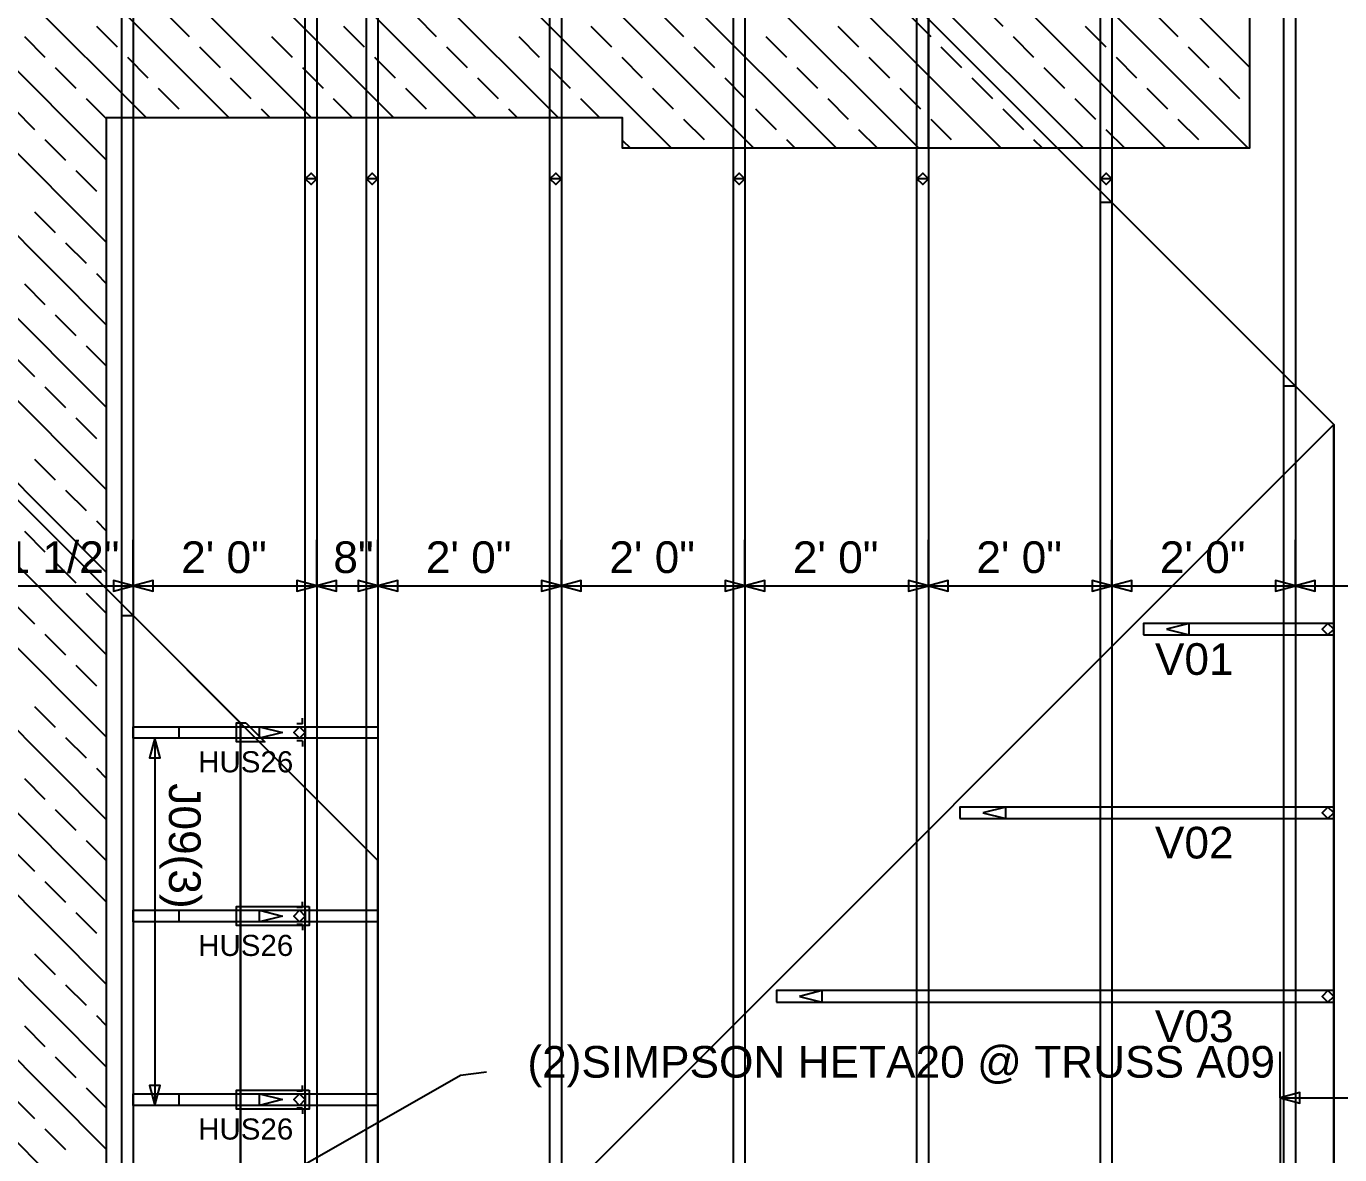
# Model space of a CAD drawing. Header units: inches. Extents: x -25328 to 8149, y -5530 to 4336.
# Drawn here: x 1562.1 to 1733.8, y 2647.6 to 2795.1 of the extents above; entities that cross this region are included whole.
import ezdxf

# ---------------------------------------------------------------- set-up
doc = ezdxf.new("R2010")
doc.units = ezdxf.units.IN
doc.header["$LTSCALE"] = 16
doc.header["$MEASUREMENT"] = 0
doc.layers.get('0').update_dxf_attribs({"linetype": 'CONTINUOUS'})
for name, color, linetype in [('1st_Floor_Labels_Connector', 7, 'CONTINUOUS'), ('1st_Floor_Labels_Engineering_Mem', 7, 'CONTINUOUS'), ('1st_Floor_Objects_Connectors', 7, 'CONTINUOUS'), ('1st_Floor_Objects_Dimensions', 7, 'CONTINUOUS'), ('1st_Floor_Objects_Interference', 7, 'CONTINUOUS'), ('1st_Floor_Objects_Non-Associativ', 7, 'CONTINUOUS'), ('1st_Floor_Objects_Planes', 7, 'CONTINUOUS'), ('1st_Floor_Objects_Roof_Framing', 40, 'CONTINUOUS'), ('1st_Floor_Objects_Roof_Truss', 40, 'CONTINUOUS'), ('DIM', 5, 'CONTINUOUS')]:
    doc.layers.add(name, color=color, linetype=linetype)
doc.styles.add('ARIAL', font='arial.ttf', dxfattribs={"height": 13.333333})
doc.styles.add('PAYTAS RM', font='romans.shx', dxfattribs={"width": 0.7, "height": 4.5})
doc.dimstyles.new('DIM- PAYTAS', dxfattribs={"dimscale": 48, "dimtxt": 0.1, "dimasz": 0.0625, "dimexe": 0.125, "dimexo": 0.125, "dimgap": 0.125, "dimtad": 1, "dimdec": 1, "dimzin": 3, "dimdsep": 46, "dimlunit": 4, "dimtxsty": 'PAYTAS RM', "dimblk": 'ARCHTICK', "dimcen": 0.09, "dimdle": 0.125, "dimclrd": 5, "dimclre": 5, "dimclrt": 11, "dimadec": 0, "dimazin": 0, "dimtfac": 1, "dimtdec": 1, "dimtofl": 0, "dimtmove": 2, "dimatfit": 3, "dimfxl": 0, "dimfrac": 2, "dimtolj": 1, "dimtzin": 3, "dimarcsym": 0})

# ---------------------------------------------------------------- blocks, each defined once
blk = doc.blocks.new('_ArchTick')
at = {"color": 0, "linetype": 'ByBlock', "const_width": 0.15}
blk.add_lwpolyline([(-0.5, -0.5), (0.5, 0.5)], dxfattribs=at)

msp = doc.modelspace()

# ---------------------------------------------------------------- linework, layer by layer
at = {"layer": '1st_Floor_Labels_Engineering_Mem', "color": 7}
msp.add_line((1578.86823741, 2702.08676653), (1578.86823741, 2654.08676653), dxfattribs=at)
for points in [[(1578.86823741, 2702.08676653), (1578.17374125, 2699.49486285), (1579.56273356, 2699.49486285), (1578.86823741, 2702.08676653)], [(1578.86823741, 2654.08676653), (1579.56273356, 2656.67867022), (1578.17374125, 2656.67867022), (1578.86823741, 2654.08676653)]]:
    msp.add_lwpolyline(points, close=True, dxfattribs=at).dxf.unprotected_set("ltscale", 0)
at = {"layer": '1st_Floor_Objects_Connectors', "color": 7}
for p, q in [((1598.19623271, 2703.94675189), (1598.19623271, 2704.69675189)), ((1598.19623271, 2703.94675189), (1597.44623271, 2703.94675189)), ((1598.19623271, 2701.72678118), (1597.44623271, 2701.72678118)), ((1598.19623271, 2701.72678118), (1598.19623271, 2700.97678118)), ((1598.19623271, 2679.94675189), (1597.44623271, 2679.94675189)), ((1598.19623271, 2679.94675189), (1598.19623271, 2680.69675189)), ((1598.19623271, 2677.72678118), (1597.44623271, 2677.72678118)), ((1598.19623271, 2677.72678118), (1598.19623271, 2676.97678118)), ((1598.19623271, 2655.94675189), (1597.44623271, 2655.94675189)), ((1598.19623271, 2655.94675189), (1598.19623271, 2656.69675189)), ((1598.19623271, 2653.72678118), (1597.44623271, 2653.72678118)), ((1598.19623271, 2653.72678118), (1598.19623271, 2652.97678118))]:
    msp.add_line(p, q, dxfattribs=at)
at = {"layer": '1st_Floor_Objects_Dimensions', "color": 7}
for p, q in [((1576.05626384, 2722.00337725), (1576.05626384, 2728.00337725)), ((1576.05626384, 2722.00337725), (1576.05626384, 2728.00337725)), ((1600.05624095, 2722.00337725), (1600.05624095, 2728.00337725)), ((1600.05624095, 2722.00337725), (1600.05624095, 2728.00337725)), ((1608.05632487, 2722.00337725), (1608.05632487, 2728.00337725)), ((1608.05632487, 2722.00337725), (1608.05632487, 2728.00337725)), ((1632.05632487, 2722.00337725), (1632.05632487, 2728.00337725)), ((1632.05632487, 2722.00337725), (1632.05632487, 2728.00337725)), ((1656.05634776, 2722.00337725), (1656.05634776, 2728.00337725)), ((1656.05634776, 2722.00337725), (1656.05634776, 2728.00337725)), ((1680.05634776, 2722.00337725), (1680.05634776, 2728.00342303)), ((1680.05634776, 2722.00337725), (1680.05634776, 2728.00342303)), ((1704.05634776, 2722.00337725), (1704.05634776, 2728.00342303)), ((1704.05634776, 2722.00337725), (1704.05634776, 2728.00342303)), ((1728.05634776, 2722.00337725), (1728.05634776, 2728.00342303)), ((1728.05634776, 2722.00337725), (1728.05634776, 2728.00342303)), ((1550.55626384, 2722.00337725), (1576.05626384, 2722.00337725)), ((1576.05626384, 2722.00337725), (1576.05626384, 2716.00337725)), ((1576.05626384, 2722.00337725), (1576.05626384, 2716.00337725)), ((1576.05626384, 2722.00337725), (1600.05624095, 2722.00337725)), ((1600.05624095, 2722.00337725), (1600.05624095, 2716.00337725)), ((1600.05624095, 2722.00337725), (1600.05624095, 2716.00337725)), ((1600.05624095, 2722.00337725), (1608.05632487, 2722.00337725)), ((1608.05632487, 2722.00337725), (1608.05632487, 2716.00337725)), ((1608.05632487, 2722.00337725), (1608.05632487, 2716.00337725)), ((1608.05632487, 2722.00337725), (1632.05632487, 2722.00337725)), ((1632.05632487, 2722.00337725), (1632.05632487, 2716.00337725)), ((1632.05632487, 2722.00337725), (1632.05632487, 2716.00337725)), ((1632.05632487, 2722.00337725), (1656.05634776, 2722.00337725)), ((1656.05634776, 2722.00337725), (1656.05634776, 2716.00337725)), ((1656.05634776, 2722.00337725), (1656.05634776, 2716.00337725)), ((1656.05634776, 2722.00337725), (1680.05634776, 2722.00337725)), ((1680.05634776, 2722.00337725), (1680.05634776, 2716.00337725)), ((1680.05634776, 2722.00337725), (1680.05634776, 2716.00337725)), ((1680.05634776, 2722.00337725), (1704.05634776, 2722.00337725)), ((1704.05634776, 2722.00337725), (1704.05634776, 2716.00337725)), ((1704.05634776, 2722.00337725), (1704.05634776, 2716.00337725)), ((1704.05634776, 2722.00337725), (1728.05634776, 2722.00337725)), ((1728.05634776, 2722.00337725), (1728.05634776, 2716.00337725)), ((1728.05634776, 2722.00337725), (1728.05634776, 2716.00337725)), ((1728.05634776, 2722.00337725), (1752.05634776, 2722.00337725)), ((1726.05024424, 2655.06528216), (1726.05024424, 2661.06528216)), ((1726.05024424, 2655.06528216), (1726.05024424, 2625.5864461)), ((1726.05024424, 2655.06528216), (1884.05634776, 2655.06528216))]:
    msp.add_line(p, q, dxfattribs=at)
for points in [[(1576.05626384, 2722.00337725), (1573.46436015, 2722.6978963), (1573.46436015, 2721.30885821), (1576.05626384, 2722.00337725)], [(1576.05626384, 2722.00337725), (1578.64816752, 2721.30885821), (1578.64816752, 2722.6978963), (1576.05626384, 2722.00337725)], [(1600.05624095, 2722.00337725), (1597.46433726, 2722.6978963), (1597.46433726, 2721.30885821), (1600.05624095, 2722.00337725)], [(1600.05624095, 2722.00337725), (1602.64814463, 2721.30885821), (1602.64814463, 2722.6978963), (1600.05624095, 2722.00337725)], [(1608.05632487, 2722.00337725), (1605.46442118, 2722.6978963), (1605.46442118, 2721.30885821), (1608.05632487, 2722.00337725)], [(1608.05632487, 2722.00337725), (1610.64822856, 2721.30885821), (1610.64822856, 2722.6978963), (1608.05632487, 2722.00337725)], [(1632.05632487, 2722.00337725), (1629.46442118, 2722.6978963), (1629.46442118, 2721.30885821), (1632.05632487, 2722.00337725)], [(1632.05632487, 2722.00337725), (1634.64822856, 2721.30885821), (1634.64822856, 2722.6978963), (1632.05632487, 2722.00337725)], [(1656.05634776, 2722.00337725), (1653.46444407, 2722.6978963), (1653.46444407, 2721.30885821), (1656.05634776, 2722.00337725)], [(1656.05634776, 2722.00337725), (1658.64825145, 2721.30885821), (1658.64825145, 2722.6978963), (1656.05634776, 2722.00337725)], [(1680.05634776, 2722.00337725), (1677.46444407, 2722.6978963), (1677.46444407, 2721.30885821), (1680.05634776, 2722.00337725)], [(1680.05634776, 2722.00337725), (1682.64825145, 2721.30885821), (1682.64825145, 2722.6978963), (1680.05634776, 2722.00337725)], [(1704.05634776, 2722.00337725), (1701.46444407, 2722.6978963), (1701.46444407, 2721.30885821), (1704.05634776, 2722.00337725)], [(1704.05634776, 2722.00337725), (1706.64825145, 2721.30885821), (1706.64825145, 2722.6978963), (1704.05634776, 2722.00337725)], [(1728.05634776, 2722.00337725), (1725.46444407, 2722.6978963), (1725.46444407, 2721.30885821), (1728.05634776, 2722.00337725)], [(1728.05634776, 2722.00337725), (1730.64825145, 2721.30885821), (1730.64825145, 2722.6978963), (1728.05634776, 2722.00337725)], [(1726.05024424, 2655.06528216), (1728.64214793, 2654.37076312), (1728.64214793, 2655.7598012), (1726.05024424, 2655.06528216)]]:
    msp.add_lwpolyline(points, close=True, dxfattribs=at).dxf.unprotected_set("ltscale", 0)
at = {"layer": '1st_Floor_Objects_Interference', "color": 7}
for points in [[(1590.7634553, 2704.08678179), (1593.26350871, 2701.58675128), (1589.55683604, 2701.58675128), (1589.55683604, 2704.08678179)], [(1599.05623332, 2680.08678179), (1599.05623332, 2677.58675128), (1589.55683604, 2677.58675128), (1589.55683604, 2680.08678179)], [(1599.05623332, 2656.08678179), (1599.05623332, 2653.58675128), (1589.55683604, 2653.58675128), (1589.55683604, 2656.08678179)]]:
    msp.add_lwpolyline(points, close=True, dxfattribs=at).dxf.unprotected_set("ltscale", 0)
at = {"layer": '1st_Floor_Objects_Non-Associativ', "color": 7}
for p, q in [((1534.04433909, 2870.04561358), (1620.9046754, 2783.18527728)), ((1534.04433909, 2859.26930743), (1610.12836924, 2783.18527728)), ((1534.04433909, 2848.49300128), (1599.35206309, 2783.18527728)), ((1409.95454112, 2843.26707965), (1572.52546397, 2680.69615679)), ((1420.73093882, 2843.26707965), (1572.52548686, 2691.47250872)), ((1431.50715342, 2843.26707965), (1572.52546397, 2702.2487691)), ((1442.28350535, 2843.26707965), (1572.52548686, 2713.02512103)), ((1453.05976573, 2843.26707965), (1572.52548686, 2723.8013814)), ((1463.83616343, 2843.26707965), (1572.52548686, 2734.57773333)), ((1474.61237803, 2843.26707965), (1572.52546397, 2745.35399371)), ((1485.38877574, 2843.26707965), (1572.52546397, 2756.13039141)), ((1496.16503611, 2843.26707965), (1572.52546397, 2766.90660601)), ((1506.94134227, 2843.26707965), (1572.52546397, 2777.68300372)), ((1517.71764842, 2843.26707965), (1577.79945079, 2783.18527728)), ((1528.49395457, 2843.26707965), (1588.57580272, 2783.1852315)), ((1571.59920207, 2843.26707965), (1631.68098155, 2783.18527728)), ((1582.37543956, 2843.26712542), (1646.45740977, 2779.18515521)), ((1593.15179148, 2843.26707965), (1657.23371592, 2779.18515521)), ((1603.92809764, 2843.26707965), (1668.0099763, 2779.18520098)), ((1614.70440379, 2843.26707965), (1678.78632823, 2779.18515521)), ((1625.48070994, 2843.26707965), (1680.05639354, 2788.69139605)), ((1680.05634776, 2831.79666644), (1722.05012217, 2789.80289202)), ((1680.05634776, 2821.02036028), (1721.89155284, 2779.18515521)), ((1680.05634776, 2810.24405413), (1711.11524669, 2779.18515521)), ((1680.05639354, 2799.46774798), (1700.33894053, 2779.18515521)), ((1687.08036509, 2797.83101397), (1689.77444163, 2795.13693743)), ((1571.23544017, 2795.13730364), (1573.9295167, 2792.44322711)), ((1580.66463939, 2796.48427325), (1583.35871592, 2793.79019671)), ((1603.56431285, 2795.13712054), (1606.25838939, 2792.443044)), ((1612.99355784, 2796.48409014), (1615.68763438, 2793.79001361)), ((1635.8932313, 2795.13693743), (1638.58730784, 2792.4428609)), ((1645.32243052, 2796.48399859), (1648.01650706, 2793.78992205)), ((1668.22192088, 2795.13684588), (1670.91599742, 2792.44276934)), ((1677.65121165, 2796.48399859), (1680.34528819, 2793.78992205)), ((1700.55070201, 2795.13693743), (1703.24477855, 2792.4428609)), ((1709.97990123, 2796.48399859), (1712.67397776, 2793.78992205)), ((1561.80612651, 2793.79033404), (1564.50020305, 2791.0962575)), ((1594.13504496, 2793.79015093), (1596.8291215, 2791.0960744)), ((1626.46396342, 2793.78996783), (1629.15803996, 2791.09589129)), ((1658.79279033, 2793.78996783), (1661.48686686, 2791.09589129)), ((1691.1214799, 2793.78987628), (1693.81555644, 2791.09579974)), ((1584.70575419, 2792.44313555), (1587.39983073, 2789.74905902)), ((1617.03467265, 2792.44295245), (1619.72874919, 2789.74887591)), ((1649.36354533, 2792.4428609), (1652.05762187, 2789.74878436)), ((1681.69232646, 2792.4428609), (1684.386403, 2789.74878436)), ((1714.02101603, 2792.4428609), (1716.71509257, 2789.74878436)), ((1575.27655497, 2791.09616595), (1577.97063151, 2788.40208941)), ((1607.60542765, 2791.09598284), (1610.29950419, 2788.40190631)), ((1639.93434611, 2791.09579974), (1642.62842265, 2788.4017232)), ((1672.26303569, 2791.09570819), (1674.95711222, 2788.40163165)), ((1704.59181681, 2791.09579974), (1707.28589335, 2788.4017232)), ((1565.84724131, 2789.74919634), (1568.54131785, 2787.05511981)), ((1588.746869, 2788.40199786), (1591.44094554, 2785.70792132)), ((1598.17615977, 2789.74901324), (1600.87023631, 2787.0549367)), ((1621.07578746, 2788.40181475), (1623.76986399, 2785.70773821)), ((1630.50507823, 2789.74883013), (1633.19915477, 2787.0547536)), ((1653.40466014, 2788.4017232), (1656.09873668, 2785.70764666)), ((1662.83390513, 2789.74883013), (1665.52798167, 2787.0547536)), ((1680.05639354, 2788.69139605), (1689.56268016, 2779.18510943)), ((1685.73344127, 2788.4017232), (1688.4275178, 2785.70764666)), ((1695.16259471, 2789.74873858), (1697.85667125, 2787.05466204)), ((1718.06213084, 2788.4017232), (1720.75620738, 2785.70764666)), ((1579.31766978, 2787.05502825), (1582.01174632, 2784.36095172)), ((1611.64654246, 2787.05484515), (1614.340619, 2784.36076861)), ((1643.97546092, 2787.05466204), (1646.66953746, 2784.3605855)), ((1676.30415049, 2787.05457049), (1678.99822703, 2784.36049395)), ((1708.63293162, 2787.05466204), (1711.32700816, 2784.3605855)), ((1569.88835612, 2785.70805865), (1572.52546397, 2783.07097369)), ((1602.21727458, 2785.70787554), (1604.73987284, 2783.18527728)), ((1634.54619304, 2785.70769244), (1637.0686082, 2783.18527728)), ((1666.87501994, 2785.70769244), (1669.56909648, 2783.0136159)), ((1699.20370951, 2785.70760089), (1701.89778605, 2783.01352435)), ((1560.45906535, 2784.36104327), (1563.15314189, 2781.66696673)), ((1592.78798381, 2784.36086016), (1593.96356669, 2783.18527728)), ((1625.11690226, 2784.36067706), (1626.29230204, 2783.18527728)), ((1648.01657573, 2783.01352435), (1650.71065226, 2780.31944781)), ((1657.44577494, 2784.3605855), (1660.13985148, 2781.66650897)), ((1680.3452653, 2783.01343279), (1683.03934184, 2780.31935626)), ((1689.77455607, 2784.3605855), (1692.46863261, 2781.66650897)), ((1712.67404643, 2783.01352435), (1715.36812297, 2780.31944781)), ((1670.91613475, 2781.66655474), (1673.39753428, 2779.18515521)), ((1703.24482432, 2781.66646319), (1705.72613231, 2779.18515521)), ((1564.50018016, 2780.31990557), (1567.19425669, 2777.62582903)), ((1640.04757396, 2780.20628863), (1641.06870738, 2779.18515521)), ((1661.48688975, 2780.31944781), (1662.62118235, 2779.18515521)), ((1693.81567088, 2780.31944781), (1694.94996348, 2779.18515521)), ((1568.54129496, 2776.27876788), (1571.2353715, 2773.58469134)), ((1469.05631724, 2773.38908892), (1572.52548686, 2669.91989642)), ((1563.15316478, 2770.89066058), (1565.84724131, 2768.19658404)), ((1567.19427958, 2766.84952288), (1569.88835612, 2764.15544634)), ((1469.05627147, 2762.61269122), (1572.52546397, 2659.14359027)), ((1571.23539439, 2762.80838519), (1572.52546397, 2761.51831561)), ((1561.80612651, 2761.46141558), (1564.50020305, 2758.76733904)), ((1565.84724131, 2757.42027789), (1568.54131785, 2754.72620135)), ((1569.88835612, 2753.37914019), (1572.52546397, 2750.74205523)), ((1469.05631724, 2751.83647662), (1572.52548686, 2648.36728411)), ((1560.45911113, 2752.03212481), (1563.15318766, 2749.33804827)), ((1564.50022593, 2747.99098712), (1567.19430247, 2745.29691058)), ((1568.54134074, 2743.94984942), (1571.23541728, 2741.25577288)), ((1469.05631724, 2741.06007891), (1572.52546397, 2637.59093218)), ((1563.15316478, 2738.56165057), (1565.84724131, 2735.86757403)), ((1567.19427958, 2734.52051287), (1569.88835612, 2731.82643633)), ((1571.23539439, 2730.47937518), (1572.52546397, 2729.1893056)), ((1561.80612651, 2729.13249713), (1564.50020305, 2726.43842059)), ((1565.84724131, 2725.09135943), (1568.54131785, 2722.39728289)), ((1560.45911113, 2719.70320635), (1563.15318766, 2717.00912982)), ((1569.88835612, 2721.05022174), (1572.52546397, 2718.41313677)), ((1564.50022593, 2715.66206866), (1567.19430247, 2712.96799212)), ((1568.54134074, 2711.62093096), (1571.23541728, 2708.92685443)), ((1563.15316478, 2706.23273211), (1565.84724131, 2703.53865557)), ((1567.19427958, 2702.19159442), (1569.88835612, 2699.49751788)), ((1571.23539439, 2698.15045672), (1572.52546397, 2696.86038714)), ((1561.80612651, 2696.80357867), (1564.50020305, 2694.10950213)), ((1565.84724131, 2692.76244097), (1568.54131785, 2690.06836444)), ((1569.88835612, 2688.72130328), (1572.52546397, 2686.08421832)), ((1560.45911113, 2687.3742879), (1563.15318766, 2684.68021136)), ((1564.50022593, 2683.3331502), (1567.19430247, 2680.63907366)), ((1568.54134074, 2679.29201251), (1571.23541728, 2676.59793597)), ((1563.15316478, 2673.90381365), (1565.84724131, 2671.20973712)), ((1567.19427958, 2669.86267596), (1569.88835612, 2667.16859942)), ((1561.80612651, 2664.47466021), (1564.50020305, 2661.78058367)), ((1571.23539439, 2665.82153826), (1572.52546397, 2664.53146868)), ((1565.84724131, 2660.43352252), (1568.54131785, 2657.73944598)), ((1569.88835612, 2656.39238482), (1572.52546397, 2653.75529986)), ((1560.45911113, 2655.04536944), (1563.15318766, 2652.3512929)), ((1564.50022593, 2651.00423174), (1567.19430247, 2648.31015521))]:
    msp.add_line(p, q, dxfattribs=at)
for points in [[(1722.0500764, 3069.19395953), (1722.0500764, 2779.18515521), (1680.05632487, 2779.18515521), (1680.05632487, 2843.26707965)], [(1680.05632487, 2843.26707965), (1680.05632487, 2779.18515521), (1640.04757396, 2779.18515521), (1640.04757396, 2783.18527728), (1572.52546397, 2783.18527728), (1572.52546397, 2637.08588153), (1469.05631724, 2637.08611041)]]:
    msp.add_lwpolyline(points, dxfattribs=at).dxf.unprotected_set("ltscale", 0)
at = {"layer": '1st_Floor_Objects_Planes', "color": 210}
for p, q in [((1722.0500764, 3069.19395953), (1722.0500764, 2779.18515521)), ((1640.04757396, 2783.18527728), (1572.52546397, 2783.18527728)), ((1572.52546397, 2783.18527728), (1572.52546397, 2637.08588153)), ((1640.04757396, 2779.18515521), (1640.04757396, 2783.18527728)), ((1722.0500764, 2779.18515521), (1640.04757396, 2779.18515521))]:
    msp.add_line(p, q, dxfattribs=at)
at = {"layer": '1st_Floor_Objects_Planes', "color": 70}
for p, q in [((1733.05663768, 2743.08591204), (1583.55646983, 2892.58603411)), ((1583.55646983, 2892.58603411), (1733.0565919, 2743.08582049)), ((1608.05687419, 2686.0861867), (1415.05650035, 2879.08658343)), ((1590.05682841, 2704.0861867), (1415.05650035, 2879.08653765)), ((1733.0565919, 2743.08582049), (1590.0568513, 2600.08612567)), ((1590.05689708, 2600.08612567), (1733.05663768, 2743.08591204)), ((1733.05663768, 2743.08591204), (1733.05663768, 2456.08559924)), ((1733.05663768, 2456.08562213), (1733.05663768, 2743.08591204)), ((1590.0568513, 2600.08612567), (1590.05682841, 2704.0861867)), ((1608.05687419, 2550.08615618), (1608.05687419, 2686.0861867)), ((1608.05687419, 2686.08609515), (1608.05687419, 2550.08615618))]:
    msp.add_line(p, q, dxfattribs=at)
at = {"layer": '1st_Floor_Objects_Planes', "color": 7}
msp.add_line((1590.0568513, 2704.08609515), (1590.05687419, 2568.08615618), dxfattribs=at)
at = {"layer": '1st_Floor_Objects_Roof_Framing', "color": 40}
for points in [[(1598.55621806, 2775.18517047), (1599.30621806, 2775.93517047), (1600.05621806, 2775.18517047), (1599.30621806, 2774.43517047)], [(1606.55630198, 2775.18517047), (1607.30630198, 2775.93517047), (1608.05630198, 2775.18517047), (1607.30630198, 2774.43517047)], [(1630.55630198, 2775.18517047), (1631.30630198, 2775.93517047), (1632.05630198, 2775.18517047), (1631.30630198, 2774.43517047)], [(1654.55634776, 2775.18517047), (1655.30634776, 2775.93517047), (1656.05634776, 2775.18517047), (1655.30634776, 2774.43517047)], [(1678.55634776, 2775.18517047), (1679.30634776, 2775.93517047), (1680.05634776, 2775.18517047), (1679.30634776, 2774.43517047)], [(1702.55634776, 2775.18517047), (1703.30634776, 2775.93517047), (1704.05634776, 2775.18517047), (1703.30634776, 2774.43517047)], [(1711.17516795, 2716.33640032), (1714.17516795, 2715.58640032), (1714.17516795, 2717.08640032)], [(1733.05663768, 2716.33640032), (1732.30663768, 2717.08640032), (1731.55663768, 2716.33640032), (1732.30663768, 2715.58640032)], [(1595.55624095, 2702.83676653), (1592.55624095, 2702.08676653), (1592.55624095, 2703.58676653)], [(1598.55624095, 2702.83676653), (1597.80624095, 2703.58676653), (1597.05624095, 2702.83676653), (1597.80624095, 2702.08676653)], [(1687.17519084, 2692.33640032), (1690.17519084, 2691.58640032), (1690.17519084, 2693.08640032)], [(1733.05663768, 2692.33640032), (1732.30663768, 2693.08640032), (1731.55663768, 2692.33640032), (1732.30663768, 2691.58640032)], [(1595.55624095, 2678.83676653), (1592.55624095, 2678.08676653), (1592.55624095, 2679.58676653)], [(1598.55624095, 2678.83676653), (1597.80624095, 2679.58676653), (1597.05624095, 2678.83676653), (1597.80624095, 2678.08676653)], [(1663.17514506, 2668.33640032), (1666.17514506, 2667.58640032), (1666.17514506, 2669.08640032)], [(1733.05663768, 2668.33640032), (1732.30663768, 2669.08640032), (1731.55663768, 2668.33640032), (1732.30663768, 2667.58640032)], [(1595.55624095, 2654.83676653), (1592.55624095, 2654.08676653), (1592.55624095, 2655.58676653)], [(1598.55624095, 2654.83676653), (1597.80624095, 2655.58676653), (1597.05624095, 2654.83676653), (1597.80624095, 2654.08676653)]]:
    msp.add_lwpolyline(points, close=True, dxfattribs=at).dxf.unprotected_set("ltscale", 0)
at = {"layer": '1st_Floor_Objects_Roof_Truss', "color": 40}
for p, q in [((1600.05624095, 2775.18517047), (1598.55624095, 2775.18517047)), ((1600.05624095, 2775.18517047), (1598.55624095, 2775.18517047)), ((1600.05624095, 2775.18517047), (1598.55624095, 2775.18517047)), ((1600.05624095, 2775.18517047), (1598.55624095, 2775.18517047)), ((1608.05632487, 2775.18517047), (1606.55632487, 2775.18517047)), ((1608.05632487, 2775.18517047), (1606.55632487, 2775.18517047)), ((1608.05632487, 2775.18517047), (1606.55632487, 2775.18517047)), ((1608.05632487, 2775.18517047), (1606.55632487, 2775.18517047)), ((1632.05632487, 2775.18517047), (1630.55632487, 2775.18517047)), ((1632.05632487, 2775.18517047), (1630.55632487, 2775.18517047)), ((1632.05632487, 2775.18517047), (1630.55632487, 2775.18517047)), ((1632.05632487, 2775.18517047), (1630.55632487, 2775.18517047)), ((1656.05634776, 2775.18517047), (1654.55632487, 2775.18517047)), ((1656.05634776, 2775.18517047), (1654.55632487, 2775.18517047)), ((1656.05634776, 2775.18517047), (1654.55632487, 2775.18517047)), ((1656.05634776, 2775.18517047), (1654.55632487, 2775.18517047)), ((1680.05634776, 2775.18517047), (1678.55632487, 2775.18517047)), ((1680.05634776, 2775.18517047), (1678.55632487, 2775.18517047)), ((1680.05634776, 2775.18517047), (1678.55632487, 2775.18517047)), ((1680.05634776, 2775.18517047), (1678.55632487, 2775.18517047)), ((1704.05634776, 2775.18517047), (1702.55632487, 2775.18517047)), ((1704.05634776, 2775.18517047), (1702.55632487, 2775.18517047)), ((1704.05634776, 2775.18517047), (1702.55632487, 2775.18517047)), ((1704.05634776, 2772.08611041), (1702.55632487, 2772.08611041)), ((1704.05634776, 2772.08611041), (1702.55632487, 2772.08611041)), ((1728.05634776, 2748.08611041), (1726.55632487, 2748.08611041)), ((1728.05634776, 2748.08611041), (1726.55632487, 2748.08611041)), ((1576.05626384, 2718.08675128), (1574.55628672, 2718.08675128)), ((1576.05626384, 2718.08675128), (1574.55628672, 2718.08675128)), ((1733.05663768, 2715.58640032), (1733.05663768, 2717.08640032)), ((1733.05663768, 2715.58640032), (1733.05663768, 2717.08640032)), ((1733.05663768, 2715.58640032), (1733.05663768, 2717.08640032)), ((1576.05626384, 2702.08676653), (1576.05626384, 2703.58676653)), ((1576.05626384, 2702.08676653), (1576.05626384, 2703.58676653)), ((1582.05681315, 2702.08676653), (1582.05681315, 2703.58676653)), ((1582.05681315, 2702.08676653), (1582.05681315, 2703.58676653)), ((1582.05681315, 2702.08676653), (1582.05681315, 2703.58676653)), ((1598.55624095, 2702.08676653), (1598.55624095, 2703.58676653)), ((1733.05663768, 2691.58640032), (1733.05663768, 2693.08640032)), ((1733.05663768, 2691.58640032), (1733.05663768, 2693.08640032)), ((1733.05663768, 2691.58640032), (1733.05663768, 2693.08640032)), ((1576.05626384, 2678.08676653), (1576.05626384, 2679.58676653)), ((1576.05626384, 2678.08676653), (1576.05626384, 2679.58676653)), ((1582.05683604, 2678.08676653), (1582.05683604, 2679.58676653)), ((1582.05683604, 2678.08676653), (1582.05683604, 2679.58676653)), ((1582.05683604, 2678.08676653), (1582.05683604, 2679.58676653)), ((1598.55624095, 2678.08676653), (1598.55624095, 2679.58676653)), ((1733.05663768, 2667.58640032), (1733.05663768, 2669.08640032)), ((1733.05663768, 2667.58640032), (1733.05663768, 2669.08640032)), ((1733.05663768, 2667.58640032), (1733.05663768, 2669.08640032)), ((1576.05626384, 2654.08676653), (1576.05626384, 2655.58676653)), ((1576.05626384, 2654.08676653), (1576.05626384, 2655.58676653)), ((1582.05683604, 2654.08676653), (1582.05683604, 2655.58676653)), ((1582.05683604, 2654.08676653), (1582.05683604, 2655.58676653)), ((1582.05683604, 2654.08676653), (1582.05683604, 2655.58676653)), ((1598.55624095, 2654.08676653), (1598.55624095, 2655.58676653))]:
    msp.add_line(p, q, dxfattribs=at)
for points in [[(1576.05626384, 3133.08595782), (1576.05626384, 2550.08615618), (1575.30626384, 2550.08615618), (1574.55626384, 2550.08615618), (1574.55626384, 3133.08595782), (1575.30626384, 3133.08595782)], [(1600.05624095, 3133.08595782), (1600.05624095, 2624.0864461), (1599.30624095, 2624.0864461), (1598.55624095, 2624.0864461), (1598.55624095, 3133.08595782), (1599.30624095, 3133.08595782)], [(1608.05627909, 3133.08595782), (1608.05632487, 2624.0864461), (1607.30632487, 2624.0864461), (1606.55632487, 2624.0864461), (1606.55627909, 3133.08595782), (1607.30627909, 3133.08595782)], [(1632.05627909, 3133.08595782), (1632.05632487, 2624.0864461), (1631.30632487, 2624.0864461), (1630.55632487, 2624.0864461), (1630.55627909, 3133.08595782), (1631.30627909, 3133.08595782)], [(1656.05630198, 3133.08595782), (1656.05634776, 2624.0864461), (1655.30634776, 2624.0864461), (1654.55634776, 2624.0864461), (1654.55630198, 3133.08595782), (1655.30630198, 3133.08595782)], [(1680.05630198, 3133.08595782), (1680.05634776, 2624.0864461), (1679.30634776, 2624.0864461), (1678.55634776, 2624.0864461), (1678.55630198, 3133.08595782), (1679.30630198, 3133.08595782)], [(1704.05630198, 3133.08595782), (1704.05634776, 2624.0864461), (1703.30634776, 2624.0864461), (1702.55634776, 2624.0864461), (1702.55630198, 3133.08595782), (1703.30630198, 3133.08595782)], [(1728.05630198, 3133.08595782), (1728.05634776, 2624.0864461), (1727.30634776, 2624.0864461), (1726.55634776, 2624.0864461), (1726.55630198, 3133.08595782), (1727.30630198, 3133.08595782)], [(1708.17516795, 2715.58640032), (1733.05663768, 2715.58640032), (1733.05663768, 2716.33640032), (1733.05663768, 2717.08640032), (1708.17516795, 2717.08640032), (1708.17516795, 2716.33640032)], [(1598.55624095, 2702.08676653), (1576.05626384, 2702.08676653), (1576.05626384, 2702.83676653), (1576.05626384, 2703.58676653), (1598.55624095, 2703.58676653), (1598.55624095, 2702.83676653)], [(1608.0568513, 2702.08676653), (1598.55624095, 2702.08676653), (1598.55624095, 2702.83676653), (1598.55624095, 2703.58676653), (1608.0568513, 2703.58676653), (1608.0568513, 2702.83676653)], [(1684.17519084, 2691.58640032), (1733.05663768, 2691.58640032), (1733.05663768, 2692.33640032), (1733.05663768, 2693.08640032), (1684.17519084, 2693.08640032), (1684.17519084, 2692.33640032)], [(1598.55624095, 2678.08676653), (1576.05626384, 2678.08676653), (1576.05626384, 2678.83676653), (1576.05626384, 2679.58676653), (1598.55624095, 2679.58676653), (1598.55624095, 2678.83676653)], [(1608.0568513, 2678.08676653), (1598.55624095, 2678.08676653), (1598.55624095, 2678.83676653), (1598.55624095, 2679.58676653), (1608.0568513, 2679.58676653), (1608.0568513, 2678.83676653)], [(1660.17514506, 2667.58640032), (1733.05663768, 2667.58640032), (1733.05663768, 2668.33640032), (1733.05663768, 2669.08640032), (1660.17514506, 2669.08640032), (1660.17514506, 2668.3364461)], [(1598.55624095, 2654.08676653), (1576.05626384, 2654.08676653), (1576.05626384, 2654.83676653), (1576.05626384, 2655.58676653), (1598.55624095, 2655.58676653), (1598.55624095, 2654.83676653)], [(1608.0568513, 2654.08676653), (1598.55624095, 2654.08676653), (1598.55624095, 2654.83676653), (1598.55624095, 2655.58676653), (1608.0568513, 2655.58676653), (1608.0568513, 2654.83676653)]]:
    msp.add_lwpolyline(points, close=True, dxfattribs=at).dxf.unprotected_set("ltscale", 0)

# ---------------------------------------------------------------- texts
at = {"layer": '1st_Floor_Labels_Connector', "color": 7, "char_height": 2.76000005, "attachment_point": 1, "rotation": 0.0000025045, "style": 'ARIAL'}
for insert in [(1584.54620066, 2700.37674456), (1584.54620066, 2676.37674456), (1584.54620066, 2652.37674456)]:
    msp.add_mtext('HUS26', dxfattribs=dict(at, insert=insert))
at = {"layer": '1st_Floor_Labels_Engineering_Mem', "color": 7, "char_height": 4.139999986, "attachment_point": 1, "style": 'ARIAL'}
for s, insert, rotation in [('V01', (1709.67516795, 2714.49889117), 0.0000025045), ('J09(3)', (1584.86407176, 2696.18701678), 270), ('V02', (1709.67516795, 2690.49889117), 0.0000025045), ('V03', (1709.67516795, 2666.49889117), 0.0000025045)]:
    msp.add_mtext(s, dxfattribs=dict(at, insert=insert, rotation=rotation))
at = {"layer": '1st_Floor_Labels_Engineering_Mem', "color": 7, "insert": (1627.60029391, 2661.84877316), "char_height": 4.1399999857, "attachment_point": 1, "style": 'ARIAL'}
msp.add_mtext('(2)SIMPSON HETA20 @ TRUSS A09', dxfattribs=at)
at = {"layer": '1st_Floor_Objects_Dimensions', "color": 7, "char_height": 4.139999986, "attachment_point": 1, "rotation": 0.0000025045, "style": 'ARIAL'}
for s, insert in [('2\' 1 1/2"', (1553.40211192, 2727.8117116)), ('2\' 0" ', (1582.31874553, 2727.8117116)), ('8"', (1602.22295085, 2727.8117116)), ('2\' 0" ', (1614.31882945, 2727.8117116)), ('2\' 0" ', (1638.31885234, 2727.8117116)), ('2\' 0" ', (1662.31885234, 2727.8117116)), ('2\' 0" ', (1686.31885234, 2727.8117116)), ('2\' 0" ', (1710.31885234, 2727.8117116))]:
    msp.add_mtext(s, dxfattribs=dict(at, insert=insert))

# ---------------------------------------------------------------- leaders
at = {"layer": 'DIM'}
msp.add_leader([(1576.05626384, 2633.58588915), (1618.86254916, 2658.05227593), (1622.23545724, 2658.48724671)], dimstyle='DIM- PAYTAS', override={"dimgap": 0.125, "dimtad": 0, "dimtfill": 1, "dimarcsym": 2}, dxfattribs=at)

doc.saveas('drawing.dxf')
